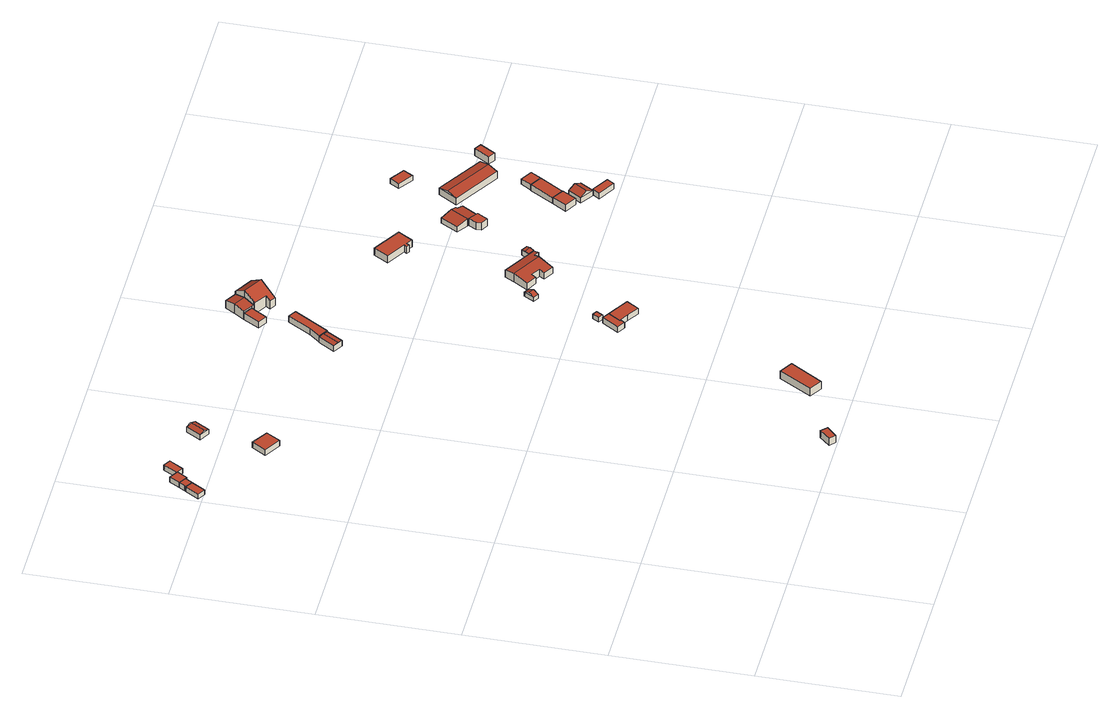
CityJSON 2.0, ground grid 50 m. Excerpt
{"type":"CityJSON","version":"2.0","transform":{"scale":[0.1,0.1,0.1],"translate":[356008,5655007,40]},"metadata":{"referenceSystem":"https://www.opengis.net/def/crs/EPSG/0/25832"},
"CityObjects":{
"building1":{"type":"Building","attributes":{"Geometrietyp2DReferenz":"3000","Gemeindeschluessel":"05315000","function":"31001_2723","roofType":"1000","measuredHeight":2.06,"storeysAboveGround":1},"geometry":[{"type":"Solid","lod":"2","boundaries":[[[[0,1,2,3]],[[4,5,1,0]],[[6,7,5,4]],[[3,2,7,6]],[[4,0,3,6]],[[1,5,7,2]]]],"semantics":{"surfaces":[{"type":"WallSurface"},{"type":"RoofSurface"},{"type":"GroundSurface"}],"values":[[0,0,0,0,1,2]]}}]},
"building2":{"type":"Building","attributes":{"Geometrietyp2DReferenz":"3000","Gemeindeschluessel":"05315000","function":"31001_2000","roofType":"1000","measuredHeight":2.15},"address":[{"country":"Germany","locality":"Köln","thoroughfareNumber":"61a","thoroughfareName":"Kolmarer Str."}],"geometry":[{"type":"Solid","lod":"2","boundaries":[[[[8,9,10,11]],[[12,13,9,8]],[[14,1,13,12]],[[15,2,1,14]],[[11,10,2,15]],[[14,12,8,11,15]],[[9,13,1,2,10]]]],"semantics":{"surfaces":[{"type":"WallSurface"},{"type":"RoofSurface"},{"type":"GroundSurface"}],"values":[[0,0,0,0,0,1,2]]}}]},
"building3":{"type":"Building","attributes":{"Geometrietyp2DReferenz":"3000","Gemeindeschluessel":"05315000","function":"31001_2000","roofType":"1000","measuredHeight":2.23},"address":[{"country":"Germany","locality":"Köln","thoroughfareNumber":"61b","thoroughfareName":"Kolmarer Str."}],"geometry":[{"type":"Solid","lod":"2","boundaries":[[[[16,17,18,19]],[[20,21,17,16]],[[22,23,21,20]],[[12,24,23,22]],[[8,25,24,12]],[[19,18,25,8]],[[12,22,20,16,19,8]],[[17,21,23,24,25,18]]]],"semantics":{"surfaces":[{"type":"WallSurface"},{"type":"RoofSurface"},{"type":"GroundSurface"}],"values":[[0,0,0,0,0,0,1,2]]}}]},
"building4":{"type":"Building","attributes":{"Geometrietyp2DReferenz":"3000","Gemeindeschluessel":"05315000","function":"31001_2000","roofType":"1000","measuredHeight":2.23},"address":[{"country":"Germany","locality":"Köln","thoroughfareNumber":"61c","thoroughfareName":"Kolmarer Str."}],"geometry":[{"type":"Solid","lod":"2","boundaries":[[[[26,27,28,29]],[[30,31,27,26]],[[20,21,31,30]],[[16,17,21,20]],[[29,28,17,16]],[[20,30,26,29,16]],[[27,31,21,17,28]]]],"semantics":{"surfaces":[{"type":"WallSurface"},{"type":"RoofSurface"},{"type":"GroundSurface"}],"values":[[0,0,0,0,0,1,2]]}}]},
"building5":{"type":"Building","attributes":{"Geometrietyp2DReferenz":"3000","Gemeindeschluessel":"05315000","function":"31001_2000","roofType":"1000","measuredHeight":2.99,"storeysAboveGround":1},"address":[{"country":"Germany","locality":"Köln","thoroughfareNumber":"2","thoroughfareName":"Schlettstadter Str."}],"geometry":[{"type":"Solid","lod":"2","boundaries":[[[[32,33,34,35]],[[36,37,33,32]],[[38,39,37,36]],[[35,34,39,38]],[[36,32,35,38]],[[33,37,39,34]]]],"semantics":{"surfaces":[{"type":"WallSurface"},{"type":"RoofSurface"},{"type":"GroundSurface"}],"values":[[0,0,0,0,1,2]]}}]},
"building6":{"type":"Building","attributes":{"Geometrietyp2DReferenz":"3000","Gemeindeschluessel":"05315000","function":"31001_2723","roofType":"1000","measuredHeight":2.33,"storeysAboveGround":1},"geometry":[{"type":"Solid","lod":"2","boundaries":[[[[40,41,42,43]],[[44,45,41,40]],[[46,47,45,44]],[[43,42,47,46]],[[44,40,43,46]],[[41,45,47,42]]]],"semantics":{"surfaces":[{"type":"WallSurface"},{"type":"RoofSurface"},{"type":"GroundSurface"}],"values":[[0,0,0,0,1,2]]}}]},
"building7":{"type":"Building","attributes":{"Geometrietyp2DReferenz":"3000","Gemeindeschluessel":"05315000","function":"31001_2723","roofType":"3100","measuredHeight":2.62,"storeysAboveGround":1},"address":[{"country":"Germany","locality":"Köln","thoroughfareNumber":"59","thoroughfareName":"Kolmarer Str."}],"geometry":[{"type":"Solid","lod":"2","boundaries":[[[[48,49,50,51]],[[52,53,49,48]],[[54,55,53,52]],[[51,50,55,54]],[[48,56,52]],[[54,57,51]],[[51,57,56,48]],[[52,56,57,54]],[[49,53,55,50]]]],"semantics":{"surfaces":[{"type":"WallSurface"},{"type":"RoofSurface"},{"type":"GroundSurface"}],"values":[[0,0,0,0,0,0,1,1,2]]}}]},
"building8":{"type":"Building","attributes":{"Geometrietyp2DReferenz":"3000","Gemeindeschluessel":"05315000","function":"31001_2112","roofType":"1000","measuredHeight":3.14,"storeysAboveGround":1},"geometry":[{"type":"Solid","lod":"2","boundaries":[[[[58,59,60,61]],[[62,63,59,58]],[[64,65,63,62]],[[61,60,65,64]],[[62,58,61,64]],[[59,63,65,60]]]],"semantics":{"surfaces":[{"type":"WallSurface"},{"type":"RoofSurface"},{"type":"GroundSurface"}],"values":[[0,0,0,0,1,2]]}}]},
"building9":{"type":"Building","attributes":{"Geometrietyp2DReferenz":"3000","Gemeindeschluessel":"05315000","function":"31001_2000","roofType":"3100","measuredHeight":2.65},"address":[{"country":"Germany","locality":"Köln","thoroughfareNumber":"53","thoroughfareName":"Kolmarer Str."}],"geometry":[{"type":"Solid","lod":"2","boundaries":[[[[66,67,68,69]],[[70,71,67,66]],[[72,73,71,70]],[[69,68,73,72]],[[66,74,70]],[[72,75,69]],[[69,75,74,66]],[[70,74,75,72]],[[67,71,73,68]]]],"semantics":{"surfaces":[{"type":"WallSurface"},{"type":"RoofSurface"},{"type":"GroundSurface"}],"values":[[0,0,0,0,0,0,1,1,2]]}}]},
"building10":{"type":"Building","attributes":{"Geometrietyp2DReferenz":"3000","Gemeindeschluessel":"05315000","function":"31001_2000","roofType":"1000","measuredHeight":2.35,"storeysAboveGround":1},"address":[{"country":"Germany","locality":"Köln","thoroughfareNumber":"45a","thoroughfareName":"Kolmarer Str."}],"geometry":[{"type":"Solid","lod":"2","boundaries":[[[[76,77,78,79]],[[80,81,77,76]],[[82,83,81,80]],[[84,85,83,82]],[[86,87,85,84]],[[79,78,87,86]],[[84,82,80,76,79,86]],[[77,81,83,85,87,78]]]],"semantics":{"surfaces":[{"type":"WallSurface"},{"type":"RoofSurface"},{"type":"GroundSurface"}],"values":[[0,0,0,0,0,0,1,2]]}}]},
"building11":{"type":"Building","attributes":{"Geometrietyp2DReferenz":"3000","Gemeindeschluessel":"05315000","function":"31001_2000","roofType":"1000","measuredHeight":2,"storeysAboveGround":1},"address":[{"country":"Germany","locality":"Köln","thoroughfareNumber":"45a","thoroughfareName":"Kolmarer Str."}],"geometry":[{"type":"Solid","lod":"2","boundaries":[[[[88,89,90,91]],[[92,93,89,88]],[[94,95,93,92]],[[91,90,95,94]],[[92,88,91,94]],[[89,93,95,90]]]],"semantics":{"surfaces":[{"type":"WallSurface"},{"type":"RoofSurface"},{"type":"GroundSurface"}],"values":[[0,0,0,0,1,2]]}}]},
"building12":{"type":"Building","attributes":{"Geometrietyp2DReferenz":"3000","Gemeindeschluessel":"05315000","function":"31001_2000","roofType":"1000","measuredHeight":2.35,"storeysAboveGround":1},"address":[{"country":"Germany","locality":"Köln","thoroughfareNumber":"45a","thoroughfareName":"Kolmarer Str."}],"geometry":[{"type":"Solid","lod":"2","boundaries":[[[[96,97,77,76]],[[98,99,97,96]],[[100,101,99,98]],[[82,83,101,100]],[[80,81,83,82]],[[76,77,81,80]],[[82,100,98,96,76,80]],[[97,99,101,83,81,77]]]],"semantics":{"surfaces":[{"type":"WallSurface"},{"type":"RoofSurface"},{"type":"GroundSurface"}],"values":[[0,0,0,0,0,0,1,2]]}}]},
"building13":{"type":"Building","attributes":{"Geometrietyp2DReferenz":"3000","Gemeindeschluessel":"05315000","function":"31001_2000","roofType":"1000","measuredHeight":2.63,"storeysAboveGround":1},"address":[{"country":"Germany","locality":"Köln","thoroughfareNumber":"53","thoroughfareName":"Kolmarer Str."}],"geometry":[{"type":"Solid","lod":"2","boundaries":[[[[102,103,104,105]],[[106,107,103,102]],[[108,109,107,106]],[[110,111,109,108]],[[105,104,111,110]],[[108,106,102,105,110]],[[103,107,109,111,104]]]],"semantics":{"surfaces":[{"type":"WallSurface"},{"type":"RoofSurface"},{"type":"GroundSurface"}],"values":[[0,0,0,0,0,1,2]]}}]},
"building14":{"type":"Building","attributes":{"Geometrietyp2DReferenz":"3000","Gemeindeschluessel":"05315000","function":"31001_2463","roofType":"1000","measuredHeight":2.6,"storeysAboveGround":1},"address":[{"country":"Germany","locality":"Köln","thoroughfareNumber":"53","thoroughfareName":"Kolmarer Str."}],"geometry":[{"type":"Solid","lod":"2","boundaries":[[[[112,113,114,115]],[[116,117,113,112]],[[118,119,117,116]],[[115,114,119,118]],[[116,112,115,118]],[[113,117,119,114]]]],"semantics":{"surfaces":[{"type":"WallSurface"},{"type":"RoofSurface"},{"type":"GroundSurface"}],"values":[[0,0,0,0,1,2]]}}]},
"building15":{"type":"Building","attributes":{"Geometrietyp2DReferenz":"3000","Gemeindeschluessel":"05315000","function":"51009_1611","roofType":"3100","measuredHeight":4.26},"geometry":[{"type":"Solid","lod":"2","boundaries":[[[[120,114,113,121]],[[122,123,114,120]],[[124,125,123,122]],[[126,127,125,124]],[[128,129,127,126]],[[130,131,129,128]],[[121,113,131,130]],[[120,121,130,128,122]],[[126,124,122,128]],[[114,123,125,127,129,131,113]]]],"semantics":{"surfaces":[{"type":"WallSurface"},{"type":"RoofSurface"},{"type":"GroundSurface"}],"values":[[0,0,0,0,0,0,0,1,1,2]]}}]},
"building16":{"type":"Building","attributes":{"Geometrietyp2DReferenz":"3000","Gemeindeschluessel":"05315000","function":"31001_2000","roofType":"3100","measuredHeight":2.71,"storeysAboveGround":1},"address":[{"country":"Germany","locality":"Köln","thoroughfareNumber":"45a","thoroughfareName":"Kolmarer Str."}],"geometry":[{"type":"Solid","lod":"2","boundaries":[[[[132,133,134,135]],[[136,137,133,132]],[[138,139,137,136]],[[135,134,139,138]],[[132,140,136]],[[138,141,135]],[[135,141,140,132]],[[136,140,141,138]],[[133,137,139,134]]]],"semantics":{"surfaces":[{"type":"WallSurface"},{"type":"RoofSurface"},{"type":"GroundSurface"}],"values":[[0,0,0,0,0,0,1,1,2]]}}]},
"building17":{"type":"Building","attributes":{"Geometrietyp2DReferenz":"3000","Gemeindeschluessel":"05315000","function":"31001_1010","roofType":"3100","measuredHeight":7.55,"storeysAboveGround":1},"address":[{"country":"Germany","locality":"Köln","thoroughfareNumber":"53","thoroughfareName":"Kolmarer Str."}],"geometry":[{"type":"Solid","lod":"2","boundaries":[[[[142,143,144,145]],[[146,147,143,142]],[[148,149,147,146]],[[150,151,149,148]],[[152,153,151,150]],[[154,155,153,152]],[[156,157,155,154]],[[158,159,157,156]],[[160,161,159,158]],[[145,144,161,160]],[[156,154,152,150,148,146,158]],[[142,145,160,158,146]],[[143,147,149,151,153,155,157,159,161,144]]]],"semantics":{"surfaces":[{"type":"WallSurface"},{"type":"RoofSurface"},{"type":"GroundSurface"}],"values":[[0,0,0,0,0,0,0,0,0,0,1,1,2]]}}]},
"building18":{"type":"Building","attributes":{"Geometrietyp2DReferenz":"3000","Gemeindeschluessel":"05315000","function":"31001_1010","roofType":"3100","measuredHeight":3.83,"storeysAboveGround":1},"address":[{"country":"Germany","locality":"Köln","thoroughfareNumber":"45a","thoroughfareName":"Kolmarer Str."}],"geometry":[{"type":"Solid","lod":"2","boundaries":[[[[162,163,164,165]],[[166,167,163,162]],[[168,169,167,166]],[[170,171,169,168]],[[172,173,171,170]],[[174,175,173,172]],[[176,177,175,174]],[[178,179,177,176]],[[180,181,179,178]],[[182,183,181,180]],[[184,185,183,182]],[[165,164,185,184]],[[170,168,166,162,165,184,182,172]],[[180,178,176,174,172,182]],[[163,167,169,171,173,175,177,179,181,183,185,164]]]],"semantics":{"surfaces":[{"type":"WallSurface"},{"type":"RoofSurface"},{"type":"GroundSurface"}],"values":[[0,0,0,0,0,0,0,0,0,0,0,0,1,1,2]]}}]},
"building19":{"type":"Building","attributes":{"Geometrietyp2DReferenz":"3000","Gemeindeschluessel":"05315000","function":"31001_1010","roofType":"3100","measuredHeight":2.52,"storeysAboveGround":1},"address":[{"country":"Germany","locality":"Köln","thoroughfareNumber":"45a","thoroughfareName":"Kolmarer Str."}],"geometry":[{"type":"Solid","lod":"2","boundaries":[[[[186,187,188,189]],[[190,191,187,186]],[[192,193,191,190]],[[189,188,193,192]],[[186,194,190]],[[192,195,189]],[[189,195,194,186]],[[190,194,195,192]],[[187,191,193,188]]]],"semantics":{"surfaces":[{"type":"WallSurface"},{"type":"RoofSurface"},{"type":"GroundSurface"}],"values":[[0,0,0,0,0,0,1,1,2]]}}]},
"building20":{"type":"Building","attributes":{"Geometrietyp2DReferenz":"3000","Gemeindeschluessel":"05315000","function":"31001_1010","roofType":"1000","measuredHeight":2.91,"storeysAboveGround":1},"address":[{"country":"Germany","locality":"Köln","thoroughfareNumber":"45a","thoroughfareName":"Kolmarer Str."}],"geometry":[{"type":"Solid","lod":"2","boundaries":[[[[196,197,198,199]],[[200,201,197,196]],[[202,203,201,200]],[[204,205,203,202]],[[206,207,205,204]],[[208,209,207,206]],[[210,211,209,208]],[[199,198,211,210]],[[208,206,204,202,200,196,199,210]],[[197,201,203,205,207,209,211,198]]]],"semantics":{"surfaces":[{"type":"WallSurface"},{"type":"RoofSurface"},{"type":"GroundSurface"}],"values":[[0,0,0,0,0,0,0,0,1,2]]}}]},
"building21":{"type":"Building","attributes":{"Geometrietyp2DReferenz":"3000","Gemeindeschluessel":"05315000","function":"31001_2723","roofType":"9999","measuredHeight":3,"storeysAboveGround":1},"address":[{"country":"Germany","locality":"Köln","thoroughfareNumber":"45a","thoroughfareName":"Kolmarer Str."}],"geometry":[{"type":"Solid","lod":"2","boundaries":[[[[212,213,214,215,216]],[[214,217,218,215]],[[213,219,217,214]],[[212,220,219,213]],[[216,221,220,212]],[[215,218,221,216]],[[217,219,220,221,218]]]],"semantics":{"surfaces":[{"type":"RoofSurface"},{"type":"WallSurface"},{"type":"GroundSurface"}],"values":[[0,1,1,1,1,1,2]]}}]},
"building22":{"type":"Building","attributes":{"Geometrietyp2DReferenz":"3000","Gemeindeschluessel":"05315000","function":"31001_1010","roofType":"3100","measuredHeight":3.06,"storeysAboveGround":1},"address":[{"country":"Germany","locality":"Köln","thoroughfareNumber":"45a","thoroughfareName":"Kolmarer Str."}],"geometry":[{"type":"Solid","lod":"2","boundaries":[[[[222,217,223,224]],[[215,218,217,222]],[[225,226,218,215]],[[227,228,226,225]],[[229,230,228,227]],[[231,232,230,229]],[[233,234,232,231]],[[235,236,234,233]],[[224,223,236,235]],[[229,227,225,231]],[[215,222,224,235,233,231,225]],[[217,218,226,228,230,232,234,236,223]]]],"semantics":{"surfaces":[{"type":"WallSurface"},{"type":"RoofSurface"},{"type":"GroundSurface"}],"values":[[0,0,0,0,0,0,0,0,0,1,1,2]]}}]},
"building23":{"type":"Building","attributes":{"Geometrietyp2DReferenz":"3000","Gemeindeschluessel":"05315000","function":"51009_1610","roofType":"1000","measuredHeight":2.68},"geometry":[{"type":"Solid","lod":"2","boundaries":[[[[237,238,239,240]],[[241,242,238,237]],[[243,244,242,241]],[[240,239,244,243]],[[241,237,240,243]],[[238,242,244,239]]]],"semantics":{"surfaces":[{"type":"WallSurface"},{"type":"RoofSurface"},{"type":"GroundSurface"}],"values":[[0,0,0,0,1,2]]}}]},
"building24":{"type":"Building","attributes":{"Geometrietyp2DReferenz":"3000","Gemeindeschluessel":"05315000","function":"31001_2723","roofType":"3100","measuredHeight":3.5,"storeysAboveGround":1},"address":[{"country":"Germany","locality":"Köln","thoroughfareNumber":"45","thoroughfareName":"Kolmarer Str."}],"geometry":[{"type":"Solid","lod":"2","boundaries":[[[[245,246,247,248]],[[249,250,246,245]],[[251,252,250,249]],[[248,247,252,251]],[[245,253,249]],[[251,254,248]],[[248,254,253,245]],[[249,253,254,251]],[[246,250,252,247]]]],"semantics":{"surfaces":[{"type":"WallSurface"},{"type":"RoofSurface"},{"type":"GroundSurface"}],"values":[[0,0,0,0,0,0,1,1,2]]}}]},
"building25":{"type":"Building","attributes":{"Geometrietyp2DReferenz":"3000","Gemeindeschluessel":"05315000","function":"31001_2000","roofType":"1000","measuredHeight":2.42,"storeysAboveGround":1},"address":[{"country":"Germany","locality":"Köln","thoroughfareNumber":"43a","thoroughfareName":"Kolmarer Str."}],"geometry":[{"type":"Solid","lod":"2","boundaries":[[[[255,256,257,258]],[[259,260,256,255]],[[261,262,260,259]],[[263,264,262,261]],[[258,257,264,263]],[[261,259,255,258,263]],[[256,260,262,264,257]]]],"semantics":{"surfaces":[{"type":"WallSurface"},{"type":"RoofSurface"},{"type":"GroundSurface"}],"values":[[0,0,0,0,0,1,2]]}}]},
"building26":{"type":"Building","attributes":{"Geometrietyp2DReferenz":"3000","Gemeindeschluessel":"05315000","function":"31001_2000","roofType":"1000","measuredHeight":2.51,"storeysAboveGround":1},"address":[{"country":"Germany","locality":"Köln","thoroughfareNumber":"45","thoroughfareName":"Kolmarer Str."}],"geometry":[{"type":"Solid","lod":"2","boundaries":[[[[265,266,267,268]],[[269,270,266,265]],[[271,272,270,269]],[[268,267,272,271]],[[269,265,268,271]],[[266,270,272,267]]]],"semantics":{"surfaces":[{"type":"WallSurface"},{"type":"RoofSurface"},{"type":"GroundSurface"}],"values":[[0,0,0,0,1,2]]}}]},
"building27":{"type":"Building","attributes":{"Geometrietyp2DReferenz":"3000","Gemeindeschluessel":"05315000","function":"31001_2143","roofType":"3100","measuredHeight":3.69,"storeysAboveGround":1},"address":[{"country":"Germany","locality":"Köln","thoroughfareNumber":"41","thoroughfareName":"Kolmarer Str."}],"geometry":[{"type":"Solid","lod":"2","boundaries":[[[[273,274,275,276]],[[277,278,274,273]],[[279,280,278,277]],[[276,275,280,279]],[[273,281,277]],[[279,282,276]],[[276,282,281,273]],[[277,281,282,279]],[[274,278,280,275]]]],"semantics":{"surfaces":[{"type":"WallSurface"},{"type":"RoofSurface"},{"type":"GroundSurface"}],"values":[[0,0,0,0,0,0,1,1,2]]}}]},
"building28":{"type":"Building","attributes":{"Geometrietyp2DReferenz":"3000","Gemeindeschluessel":"05315000","function":"31001_2000","roofType":"1000","measuredHeight":2.28},"address":[{"country":"Germany","locality":"Köln","thoroughfareNumber":"45","thoroughfareName":"Kolmarer Str."}],"geometry":[{"type":"Solid","lod":"2","boundaries":[[[[283,284,285,286]],[[265,287,284,283]],[[268,288,287,265]],[[286,285,288,268]],[[265,283,286,268]],[[284,287,288,285]]]],"semantics":{"surfaces":[{"type":"WallSurface"},{"type":"RoofSurface"},{"type":"GroundSurface"}],"values":[[0,0,0,0,1,2]]}}]},
"building29":{"type":"Building","attributes":{"Geometrietyp2DReferenz":"3000","Gemeindeschluessel":"05315000","function":"31001_2723","roofType":"1000","measuredHeight":2.04,"storeysAboveGround":1},"address":[{"country":"Germany","locality":"Köln","thoroughfareNumber":"45a","thoroughfareName":"Kolmarer Str."}],"geometry":[{"type":"Solid","lod":"2","boundaries":[[[[289,290,291,292]],[[293,294,290,289]],[[295,296,294,293]],[[292,291,296,295]],[[293,289,292,295]],[[290,294,296,291]]]],"semantics":{"surfaces":[{"type":"WallSurface"},{"type":"RoofSurface"},{"type":"GroundSurface"}],"values":[[0,0,0,0,1,2]]}}]},
"building30":{"type":"Building","attributes":{"Geometrietyp2DReferenz":"3000","Gemeindeschluessel":"05315000","function":"31001_2463","roofType":"1000","measuredHeight":3.04,"storeysAboveGround":1},"address":[{"country":"Germany","locality":"Köln","thoroughfareNumber":"45","thoroughfareName":"Kolmarer Str."}],"geometry":[{"type":"Solid","lod":"2","boundaries":[[[[297,298,299,300]],[[301,302,298,297]],[[303,304,302,301]],[[300,299,304,303]],[[301,297,300,303]],[[298,302,304,299]]]],"semantics":{"surfaces":[{"type":"WallSurface"},{"type":"RoofSurface"},{"type":"GroundSurface"}],"values":[[0,0,0,0,1,2]]}}]}
},
"vertices":[
[56,2045,42],[56,2045,22],[30,2061,22],[30,2061,42],[27,1996,42],[27,1996,22],[0,2012,42],[0,2012,22],
[46,2087,43],[46,2087,22],[34,2067,22],[34,2067,43],[72,2071,43],[72,2071,22],[56,2045,43],[30,2061,43],
[96,2107,43],[96,2107,21],[68,2124,21],[68,2124,43],[100,2104,43],[100,2104,21],[78,2068,43],[78,2068,21],[72,2071,21],[46,2087,21],
[152,2142,43],[152,2142,21],[127,2157,21],[127,2157,43],[121,2092,43],[121,2092,21],
[807,43,39],[807,43,9],[786,63,9],[786,63,39],[771,7,39],[771,7,9],[751,26,39],[751,26,9],
[371,1860,40],[371,1860,17],[312,1896,17],[312,1896,40],[341,1810,40],[341,1810,17],[281,1845,40],[281,1845,17],
[348,2053,39],[348,2053,19],[379,2107,19],[379,2107,39],[312,2074,39],[312,2074,19],[343,2128,39],[343,2128,19],[330,2063,46],[361,2117,46],
[1098,231,51],[1098,231,19],[1051,259,19],[1051,259,51],[1026,114,51],[1026,114,19],[981,142,51],[981,142,19],
[902,1722,41],[902,1722,18],[938,1781,18],[938,1781,41],[868,1742,41],[868,1742,18],[904,1801,41],[904,1801,18],[885,1732,44],[921,1791,44],
[1237,887,40],[1237,887,16],[1212,902,16],[1212,902,40],[1210,843,40],[1210,843,16],[1213,841,40],[1213,841,16],[1203,825,40],[1203,825,16],[1175,842,40],[1175,842,16],
[1244,929,36],[1244,929,16],[1229,939,16],[1229,939,36],[1230,906,36],[1230,906,16],[1215,916,36],[1215,916,16],
[1313,841,40],[1313,841,16],[1286,797,40],[1286,797,16],[1243,823,40],[1243,823,16],
[987,1923,45],[987,1923,19],[937,1841,19],[937,1841,45],[1014,1906,45],[1014,1906,19],[938,1781,45],[938,1781,19],[904,1801,45],[904,1801,19],
[1000,2052,45],[1000,2052,19],[968,2072,19],[968,2072,45],[965,1995,45],[965,1995,19],[933,2014,45],[933,2014,19],
[968,2072,52],[1000,2052,52],[990,2108,61],[990,2108,19],[1012,2144,52],[1012,2144,19],[1052,2119,52],[1052,2119,19],[1030,2083,61],[1030,2083,19],[1008,2047,52],[1008,2047,19],
[1313,1177,34],[1313,1177,17],[1294,1187,17],[1294,1187,34],[1293,1140,34],[1293,1140,17],[1274,1150,34],[1274,1150,17],[1303,1158,44],[1284,1168,44],
[1119,2080,64],[1119,2080,18],[1052,2120,18],[1052,2120,64],[1096,2041,93],[1096,2041,18],[1062,1986,52],[1062,1986,18],[1041,1998,52],[1041,1998,18],[1051,2015,64],[1051,2015,18],[1005,2043,64],[1005,2043,18],[1008,2047,67],[1008,2047,18],[1029,2082,93],[1029,2082,18],[1052,2119,65],[1052,2119,18],
[1408,1161,47],[1408,1161,17],[1397,1142,17],[1397,1142,43],[1376,1180,47],[1376,1180,17],[1367,1164,44],[1367,1164,17],[1329,1186,44],[1329,1186,17],[1359,1236,55],[1359,1236,17],[1379,1271,47],[1379,1271,17],[1499,1201,47],[1499,1201,17],[1487,1182,52],[1487,1182,17],[1472,1191,52],[1472,1191,17],[1463,1175,55],[1463,1175,17],[1432,1121,43],[1432,1121,17],
[1527,1231,39],[1527,1231,17],[1504,1244,17],[1504,1244,39],[1511,1203,39],[1511,1203,17],[1488,1216,39],[1488,1216,17],[1519,1217,42],[1496,1230,42],
[1497,1661,48],[1497,1661,19],[1397,1722,19],[1397,1722,48],[1465,1609,48],[1465,1609,19],[1444,1622,48],[1444,1622,19],[1438,1612,48],[1438,1612,19],[1427,1618,48],[1427,1618,19],[1433,1628,48],[1433,1628,19],[1365,1669,48],[1365,1669,19],
[1605,1403,47],[1630,1389,47],[1653,1427,47],[1620,1450,47],[1604,1421,47],[1653,1427,17],[1620,1450,17],[1630,1389,17],[1605,1403,17],[1604,1421,17],
[1653,1427,39],[1690,1487,17],[1690,1487,39],[1615,1453,48],[1615,1453,17],[1577,1479,39],[1577,1479,17],[1612,1542,39],[1612,1542,17],[1653,1517,48],[1653,1517,17],[1672,1506,44],[1672,1506,17],[1669,1500,44],[1669,1500,17],
[1837,1177,42],[1837,1177,16],[1795,1203,16],[1795,1203,42],[1808,1127,42],[1808,1127,16],[1765,1151,42],[1765,1151,16],
[1867,1081,38],[1867,1081,16],[1896,1130,16],[1896,1130,38],[1818,1112,38],[1818,1112,16],[1848,1160,38],[1848,1160,16],[1842,1096,51],[1872,1145,51],
[1868,1084,41],[1868,1084,17],[1867,1081,17],[1867,1081,41],[1930,1046,41],[1930,1046,17],[1914,1020,41],[1914,1020,17],[1852,1057,41],[1852,1057,17],
[1890,1264,40],[1890,1264,15],[1849,1289,15],[1849,1289,40],[1837,1177,40],[1837,1177,15],[1796,1202,40],[1796,1202,15],
[1925,1479,46],[1925,1479,17],[1758,1582,17],[1758,1582,46],[1884,1411,46],[1884,1411,17],[1716,1514,46],[1716,1514,17],[1905,1445,54],[1737,1548,54],
[1913,1302,40],[1913,1302,17],[1872,1327,17],[1872,1327,40],[1890,1264,17],[1849,1289,17],
[1831,1719,39],[1831,1719,18],[1779,1754,18],[1779,1754,39],[1810,1684,39],[1810,1684,18],[1758,1720,39],[1758,1720,18],
[2008,1496,49],[2008,1496,18],[1985,1511,18],[1985,1511,49],[1975,1441,49],[1975,1441,18],[1951,1456,49],[1951,1456,18]
]}
